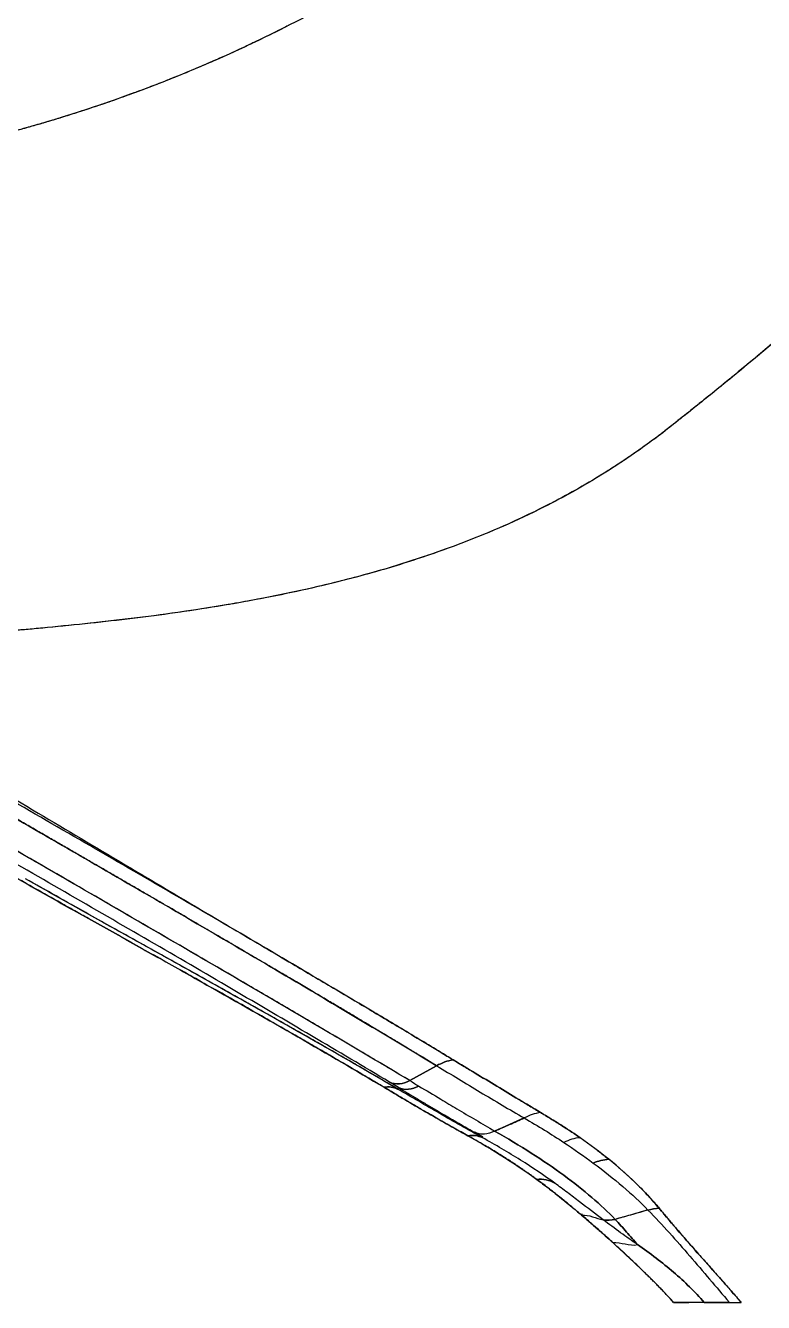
# Model space of a CAD drawing. Extents: x 956 to 1028, y 499 to 635.
# Drawn here: x 1000.68 to 1007.43, y 519.8 to 531.48 of the extents above; entities that cross this region are included whole.
import ezdxf

# ---------------------------------------------------------------- set-up
doc = ezdxf.new("R2010")
doc.units = 0
doc.header["$MEASUREMENT"] = 0
doc.layers.add('1', color=4, linetype='Continuous')

# ---------------------------------------------------------------- blocks, each defined once
blk = doc.blocks.new('2026 SX')
at = {"layer": '1', "color": 3}
for p, q in [((48.3, 9.602), (48.546, 9.738)), ((48.546, 9.738), (48.3, 9.602)), ((48.197, 9.538), (48.115, 9.588)), ((48.189, 9.525), (48.197, 9.538)), ((48.197, 9.538), (48.189, 9.525)), ((48.966, 9.088), (48.962, 9.081)), ((49.858, 8.383), (49.879, 8.381)), ((50.713, 7.574), (50.853, 7.574))]:
    blk.add_line(p, q, dxfattribs=at)
at = {"layer": '1', "color": 3, "flags": 128}
for points in [[(48.197, 9.538), (48.156, 9.563), (48.115, 9.588)], [(48.962, 9.081), (48.964, 9.085), (48.966, 9.088)]]:
    blk.add_lwpolyline(points, dxfattribs=at)
at = {"layer": '1', "color": 3}
for points, knots in [([(58.457, 29.596), (58.411, 29.079), (58.364, 28.561), (58.295, 27.784), (58.271, 27.525), (58.237, 27.137), (58.225, 27.007), (58.2, 26.748), (58.186, 26.619), (58.144, 26.23), (58.111, 25.972), (58.035, 25.455), (57.991, 25.196), (57.889, 24.681), (57.831, 24.425), (57.696, 23.915), (57.619, 23.661), (57.443, 23.16), (57.343, 22.913), (57.175, 22.549), (57.115, 22.429), (56.99, 22.192), (56.923, 22.076), (56.819, 21.903), (56.783, 21.846), (56.71, 21.733), (56.673, 21.677), (56.596, 21.566), (56.557, 21.511), (56.477, 21.403), (56.436, 21.349), (56.353, 21.243), (56.311, 21.19), (56.227, 21.084), (56.185, 21.031), (56.058, 20.874), (55.972, 20.769), (55.199, 19.831), (54.471, 19.029), (52.94, 17.499), (52.139, 16.77), (51.2, 15.996), (51.095, 15.911), (50.938, 15.784), (50.885, 15.742), (50.779, 15.658), (50.726, 15.616), (50.62, 15.532), (50.566, 15.491), (50.457, 15.411), (50.402, 15.372), (50.236, 15.257), (50.123, 15.184), (49.778, 14.974), (49.54, 14.849), (49.054, 14.624), (48.807, 14.524), (48.305, 14.348), (48.052, 14.271), (47.541, 14.135), (47.284, 14.077), (46.768, 13.975), (46.51, 13.932), (45.992, 13.855), (45.733, 13.823), (45.344, 13.78), (45.214, 13.767), (44.955, 13.742), (44.825, 13.73), (44.436, 13.695), (44.177, 13.672), (43.399, 13.602), (42.88, 13.556), (42.362, 13.509)], [0, 0, 0, 0, 0.0625, 0.0625, 0.09375, 0.09375, 0.109375, 0.109375, 0.125, 0.125, 0.15625, 0.15625, 0.1875, 0.1875, 0.21875, 0.21875, 0.25, 0.25, 0.28125, 0.28125, 0.296875, 0.296875, 0.3125, 0.3125, 0.320313, 0.320313, 0.328125, 0.328125, 0.335938, 0.335938, 0.34375, 0.34375, 0.351563, 0.351563, 0.359375, 0.359375, 0.375, 0.375, 0.5, 0.5, 0.625, 0.625, 0.640625, 0.640625, 0.648438, 0.648438, 0.65625, 0.65625, 0.664063, 0.664063, 0.671875, 0.671875, 0.6875, 0.6875, 0.71875, 0.71875, 0.75, 0.75, 0.78125, 0.78125, 0.8125, 0.8125, 0.84375, 0.84375, 0.875, 0.875, 0.890625, 0.890625, 0.90625, 0.90625, 0.9375, 0.9375, 1, 1, 1, 1]), ([(58.457, 29.596), (58.437, 29.375), (58.418, 29.155), (58.388, 28.822), (58.378, 28.71), (58.363, 28.543), (58.358, 28.487), (58.347, 28.374), (58.342, 28.318), (58.317, 28.036), (58.297, 27.814), (58.275, 27.562), (58.27, 27.513), (58.264, 27.442), (58.262, 27.419), (58.258, 27.372), (58.253, 27.324), (58.248, 27.268), (58.244, 27.222), (58.243, 27.206), (58.24, 27.172), (58.238, 27.154), (58.23, 27.061), (58.222, 26.974), (58.209, 26.841), (58.204, 26.796), (58.195, 26.706), (58.182, 26.572), (58.167, 26.439), (58.136, 26.172), (58.113, 25.996), (58.039, 25.469), (57.98, 25.123), (57.837, 24.444), (57.754, 24.112), (57.556, 23.465), (57.442, 23.15), (57.244, 22.695), (57.174, 22.546), (57.023, 22.253), (56.943, 22.109), (56.817, 21.9), (56.774, 21.831), (56.706, 21.728), (56.684, 21.693), (56.637, 21.625), (56.613, 21.59), (56.565, 21.523), (56.541, 21.49), (56.506, 21.442), (56.495, 21.427), (56.476, 21.402), (56.47, 21.394), (56.456, 21.376), (56.449, 21.366), (56.434, 21.347), (56.427, 21.338), (56.414, 21.321), (56.408, 21.314), (56.398, 21.301), (56.394, 21.295), (56.387, 21.286), (56.384, 21.283), (56.37, 21.264), (56.358, 21.249), (56.3, 21.176), (56.253, 21.116), (56.158, 20.998), (56.111, 20.939), (55.969, 20.765), (55.875, 20.65), (55.402, 20.083), (55.026, 19.655), (54.282, 18.849), (53.915, 18.47), (53.196, 17.76), (52.844, 17.428), (52.16, 16.808), (51.828, 16.52), (51.428, 16.185), (51.349, 16.119), (51.231, 16.022), (51.192, 15.99), (51.114, 15.926), (51.074, 15.894), (50.957, 15.8), (50.88, 15.738), (50.799, 15.674), (50.79, 15.667), (50.773, 15.653), (50.764, 15.646), (50.746, 15.632), (50.737, 15.625), (50.718, 15.61), (50.708, 15.602), (50.685, 15.583), (50.671, 15.573), (50.641, 15.549), (50.624, 15.536), (50.588, 15.508), (50.569, 15.494), (50.53, 15.465), (50.51, 15.45), (50.45, 15.406), (50.409, 15.377), (50.327, 15.32), (50.287, 15.292), (50.165, 15.211), (50.083, 15.159), (49.838, 15.011), (49.673, 14.921), (49.178, 14.673), (48.848, 14.537), (48.357, 14.367), (48.194, 14.315), (47.871, 14.222), (47.711, 14.18), (47.394, 14.103), (47.237, 14.069), (46.926, 14.006), (46.773, 13.978), (46.472, 13.927), (46.324, 13.904), (46.034, 13.862), (45.892, 13.844), (45.681, 13.818), (45.611, 13.81), (45.506, 13.798), (45.471, 13.794), (45.401, 13.786), (45.366, 13.783), (45.192, 13.765), (45.059, 13.751), (44.917, 13.738), (44.89, 13.736), (44.84, 13.731), (44.816, 13.729), (44.772, 13.725), (44.75, 13.723), (44.71, 13.72), (44.69, 13.718), (44.592, 13.709), (44.52, 13.703), (44.383, 13.69), (44.317, 13.685), (44.189, 13.673), (44.127, 13.667), (43.942, 13.651), (43.825, 13.64), (43.603, 13.621), (43.499, 13.612), (43.206, 13.587), (43.037, 13.573), (42.612, 13.538), (42.436, 13.523), (42.367, 13.517)], [0, 0, 0, 0, 0.015625, 0.015625, 0.023437, 0.023437, 0.027344, 0.027344, 0.03125, 0.03125, 0.046875, 0.046875, 0.050781, 0.050781, 0.052734, 0.052734, 0.054687, 0.056641, 0.056641, 0.057617, 0.057617, 0.058594, 0.058594, 0.0625, 0.0625, 0.064453, 0.064453, 0.066406, 0.070312, 0.070312, 0.078125, 0.078125, 0.09375, 0.09375, 0.109375, 0.109375, 0.125, 0.125, 0.132812, 0.132812, 0.140625, 0.140625, 0.144531, 0.144531, 0.146484, 0.146484, 0.148437, 0.148437, 0.150391, 0.150391, 0.151367, 0.151367, 0.151855, 0.151855, 0.152344, 0.152344, 0.152832, 0.152832, 0.15332, 0.15332, 0.153809, 0.153809, 0.154297, 0.154297, 0.15625, 0.15625, 0.164062, 0.164062, 0.171875, 0.171875, 0.1875, 0.1875, 0.25, 0.25, 0.3125, 0.3125, 0.375, 0.375, 0.4375, 0.4375, 0.453125, 0.453125, 0.460938, 0.460938, 0.46875, 0.46875, 0.484375, 0.484375, 0.486328, 0.486328, 0.488281, 0.488281, 0.490234, 0.490234, 0.492188, 0.492188, 0.494141, 0.494141, 0.496094, 0.496094, 0.498047, 0.498047, 0.5, 0.5, 0.503906, 0.503906, 0.507813, 0.507813, 0.515625, 0.515625, 0.53125, 0.53125, 0.5625, 0.5625, 0.578125, 0.578125, 0.59375, 0.59375, 0.609375, 0.609375, 0.625, 0.625, 0.640625, 0.640625, 0.65625, 0.65625, 0.664063, 0.664063, 0.667969, 0.667969, 0.671875, 0.671875, 0.6875, 0.6875, 0.691406, 0.691406, 0.695313, 0.695313, 0.699219, 0.699219, 0.703125, 0.703125, 0.71875, 0.71875, 0.734375, 0.734375, 0.75, 0.75, 0.78125, 0.78125, 0.8125, 0.8125, 0.875, 0.875, 1, 1, 1, 1]), ([(53.304, 26.109), (53.294, 26.083), (53.276, 26.037), (53.252, 25.973), (53.224, 25.902), (53.192, 25.821), (53.141, 25.694), (53.074, 25.536), (52.909, 25.159), (52.596, 24.517), (52.175, 23.798), (51.707, 23.105), (51.255, 22.512), (50.703, 21.879), (50.109, 21.285), (49.479, 20.731), (48.813, 20.222), (48.117, 19.76), (47.394, 19.346), (46.652, 18.981), (45.889, 18.666), (45.308, 18.467), (44.916, 18.349), (44.72, 18.294), (44.524, 18.241), (44.327, 18.191), (44.13, 18.144), (43.932, 18.1), (43.772, 18.068), (43.64, 18.042), (43.574, 18.029), (43.536, 18.022)], [0, 0, 0, 0, 0.00625, 0.011458, 0.015623, 0.023628, 0.031245, 0.046868, 0.062491, 0.124969, 0.208279, 0.249974, 0.312515, 0.375047, 0.437556, 0.500048, 0.562407, 0.625052, 0.68743, 0.750033, 0.812245, 0.875016, 0.890558, 0.906262, 0.921946, 0.937509, 0.953132, 0.968754, 0.984376, 0.991107, 1, 1, 1, 1]), ([(47.191, 19.25), (47.173, 19.241), (47.131, 19.22), (47.061, 19.185), (46.976, 19.143), (46.876, 19.095), (46.727, 19.025), (46.544, 18.942), (46.33, 18.85), (46.166, 18.783), (46.02, 18.725), (45.915, 18.685), (45.817, 18.648), (45.749, 18.623), (45.691, 18.602), (45.628, 18.579), (45.566, 18.557), (45.507, 18.537), (45.471, 18.525), (45.454, 18.519)], [0, 0, 0, 0, 0.032374, 0.07356, 0.123557, 0.182365, 0.249984, 0.384997, 0.499989, 0.620427, 0.666618, 0.75008, 0.801249, 0.833136, 0.865626, 0.900593, 0.938774, 0.97191, 1, 1, 1, 1]), ([(45.454, 18.519), (45.432, 18.512), (45.387, 18.497), (45.319, 18.474), (45.252, 18.453), (45.184, 18.431), (45.116, 18.41), (45.049, 18.389), (44.981, 18.369), (44.913, 18.349), (44.845, 18.329), (44.777, 18.31), (44.709, 18.291), (44.641, 18.272), (44.555, 18.249), (44.383, 18.204), (44.196, 18.159), (44.012, 18.118), (43.899, 18.093), (43.786, 18.07), (43.711, 18.055), (43.674, 18.048)], [0, 0, 0, 0, 0.03828, 0.07656, 0.11484, 0.153121, 0.191401, 0.229682, 0.267962, 0.306243, 0.344523, 0.382803, 0.421082, 0.459361, 0.497639, 0.566193, 0.748843, 0.81163, 0.874418, 0.937208, 1, 1, 1, 1]), ([(48.546, 9.738), (48.543, 9.74), (48.538, 9.743), (48.529, 9.748), (48.519, 9.754), (48.508, 9.761), (48.495, 9.769), (48.48, 9.778), (48.464, 9.788), (48.447, 9.798), (48.428, 9.809), (48.408, 9.822), (48.386, 9.835), (48.363, 9.849), (48.338, 9.864), (48.312, 9.879), (48.285, 9.896), (48.256, 9.913), (48.225, 9.932), (48.193, 9.951), (48.16, 9.971), (48.125, 9.992), (48.088, 10.014), (48.05, 10.037), (48.01, 10.06), (47.969, 10.085), (47.927, 10.11), (47.883, 10.137), (47.837, 10.164), (47.79, 10.192), (47.741, 10.221), (47.691, 10.251), (47.639, 10.282), (47.585, 10.314), (47.53, 10.346), (47.473, 10.38), (47.415, 10.414), (47.355, 10.45), (47.294, 10.486), (47.231, 10.523), (47.166, 10.562), (47.099, 10.601), (47.031, 10.641), (46.962, 10.682), (46.89, 10.724), (46.817, 10.767), (46.742, 10.811), (46.666, 10.856), (46.587, 10.902), (46.507, 10.948), (46.426, 10.996), (46.342, 11.045), (46.257, 11.095), (46.17, 11.146), (46.081, 11.198), (45.99, 11.25), (45.897, 11.304), (45.803, 11.359), (45.706, 11.415), (45.608, 11.472), (45.508, 11.53), (45.406, 11.589), (45.302, 11.649), (45.196, 11.711), (45.088, 11.773), (44.979, 11.836), (44.867, 11.901), (44.753, 11.967), (44.637, 12.034), (44.52, 12.102), (44.4, 12.171), (44.278, 12.242), (44.155, 12.313), (44.029, 12.386), (43.901, 12.46), (43.772, 12.536), (43.64, 12.613), (43.506, 12.691), (43.37, 12.77), (43.232, 12.851), (43.092, 12.933), (42.95, 13.017), (42.805, 13.102), (42.658, 13.189), (42.509, 13.277), (42.357, 13.366), (42.255, 13.427), (42.204, 13.457)], [0, 0, 0, 0, 0.001269, 0.002788, 0.004556, 0.006575, 0.008843, 0.011362, 0.01413, 0.017148, 0.020416, 0.023934, 0.027702, 0.03172, 0.035988, 0.040505, 0.045273, 0.05029, 0.055557, 0.061075, 0.066842, 0.072859, 0.079126, 0.085642, 0.092409, 0.099426, 0.106692, 0.114209, 0.121975, 0.129991, 0.138257, 0.146773, 0.155539, 0.164555, 0.17382, 0.183336, 0.193102, 0.203117, 0.213382, 0.223897, 0.234663, 0.245678, 0.256942, 0.268457, 0.280222, 0.292237, 0.304501, 0.317015, 0.32978, 0.342794, 0.356058, 0.369572, 0.383336, 0.39735, 0.411614, 0.426127, 0.440891, 0.455904, 0.471167, 0.486681, 0.502444, 0.518457, 0.53472, 0.551233, 0.567995, 0.585008, 0.60227, 0.619783, 0.637545, 0.655557, 0.673819, 0.692331, 0.711093, 0.730105, 0.749367, 0.768879, 0.78864, 0.808651, 0.828913, 0.849424, 0.870185, 0.891196, 0.912457, 0.933968, 0.955729, 0.977739, 1, 1, 1, 1]), ([(42.204, 13.457), (42.348, 13.372), (42.492, 13.287), (42.777, 13.119), (42.919, 13.035), (43.342, 12.787), (43.621, 12.624), (44.451, 12.141), (44.994, 11.828), (45.789, 11.367), (46.051, 11.215), (46.567, 10.914), (46.822, 10.764), (47.326, 10.468), (47.574, 10.32), (48.065, 10.028), (48.308, 9.883), (48.546, 9.738)], [0, 0, 0, 0, 0.0625, 0.0625, 0.125, 0.125, 0.25, 0.25, 0.5, 0.5, 0.625, 0.625, 0.75, 0.75, 0.875, 0.875, 1, 1, 1, 1]), ([(48.697, 9.792), (48.578, 9.864), (48.458, 9.937), (48.216, 10.082), (48.094, 10.155), (47.726, 10.374), (47.478, 10.521), (46.975, 10.818), (46.72, 10.968), (46.204, 11.269), (45.943, 11.421), (45.149, 11.881), (44.606, 12.194), (43.777, 12.677), (43.498, 12.84), (43.076, 13.088), (42.934, 13.171), (42.649, 13.339), (42.506, 13.424), (42.362, 13.509)], [0, 0, 0, 0, 0.0625, 0.0625, 0.125, 0.125, 0.25, 0.25, 0.375, 0.375, 0.5, 0.5, 0.75, 0.75, 0.875, 0.875, 0.9375, 0.9375, 1, 1, 1, 1]), ([(42.367, 13.517), (42.394, 13.502), (42.45, 13.472), (42.535, 13.425), (42.624, 13.375), (42.716, 13.324), (42.811, 13.27), (42.91, 13.215), (43.011, 13.157), (43.116, 13.097), (43.321, 12.979), (43.637, 12.796), (44.2, 12.466), (44.89, 12.056), (45.601, 11.633), (46.204, 11.275), (46.719, 10.97), (47.122, 10.732), (47.416, 10.558), (47.606, 10.446), (47.791, 10.336), (47.978, 10.224), (48.158, 10.117), (48.322, 10.019), (48.462, 9.935), (48.582, 9.862), (48.659, 9.815), (48.697, 9.792)], [0, 0, 0, 0, 0.011801, 0.024123, 0.036965, 0.050328, 0.064213, 0.07862, 0.09355, 0.109003, 0.12498, 0.184248, 0.249988, 0.378559, 0.499974, 0.582617, 0.665967, 0.749981, 0.781352, 0.812486, 0.845334, 0.87499, 0.907561, 0.937495, 0.959232, 0.980067, 1, 1, 1, 1]), ([(48.115, 9.588), (47.881, 9.728), (47.643, 9.869), (47.161, 10.153), (46.917, 10.297), (46.423, 10.586), (46.172, 10.732), (45.665, 11.027), (45.407, 11.176), (44.626, 11.628), (44.091, 11.936), (43.273, 12.413), (42.998, 12.575), (42.442, 12.904), (42.161, 13.071), (41.876, 13.242)], [0, 0, 0, 0, 0.125, 0.125, 0.25, 0.25, 0.375, 0.375, 0.5, 0.5, 0.75, 0.75, 0.875, 0.875, 1, 1, 1, 1]), ([(48.3, 9.602), (48.061, 9.745), (47.818, 9.889), (47.326, 10.179), (47.077, 10.325), (46.573, 10.62), (46.319, 10.768), (45.802, 11.068), (45.541, 11.22), (44.748, 11.679), (44.207, 11.991), (43.381, 12.474), (43.104, 12.638), (42.684, 12.887), (42.544, 12.971), (42.261, 13.14), (42.119, 13.226), (41.976, 13.312)], [0, 0, 0, 0, 0.125, 0.125, 0.25, 0.25, 0.375, 0.375, 0.5, 0.5, 0.75, 0.75, 0.875, 0.875, 0.9375, 0.9375, 1, 1, 1, 1]), ([(48.3, 9.602), (48.272, 9.618), (48.212, 9.654), (48.122, 9.708), (48.03, 9.763), (47.909, 9.835), (47.756, 9.925), (47.511, 10.07), (47.202, 10.252), (46.697, 10.548), (46.06, 10.919), (45.268, 11.378), (44.469, 11.84), (43.777, 12.242), (43.233, 12.562), (42.907, 12.755), (42.637, 12.916), (42.454, 13.025), (42.289, 13.124), (42.18, 13.189), (42.081, 13.248), (42.009, 13.291), (41.976, 13.312)], [0, 0, 0, 0, 0.014413, 0.03125, 0.046872, 0.0625, 0.09375, 0.125, 0.1875, 0.25, 0.376878, 0.5, 0.628703, 0.75, 0.816941, 0.875, 0.896008, 0.9375, 0.956414, 0.96875, 0.985359, 1, 1, 1, 1]), ([(48.065, 9.541), (48.042, 9.555), (47.995, 9.583), (47.925, 9.624), (47.854, 9.666), (47.783, 9.708), (47.712, 9.75), (47.64, 9.791), (47.568, 9.833), (47.496, 9.876), (47.423, 9.918), (47.35, 9.96), (47.234, 10.027), (47.073, 10.119), (46.868, 10.237), (46.659, 10.356), (46.449, 10.474), (46.235, 10.595), (45.947, 10.756), (45.654, 10.92), (45.393, 11.066), (45.246, 11.149), (45.093, 11.235), (44.914, 11.335), (44.768, 11.418), (44.701, 11.456)], [0, 0, 0, 0, 0.022726, 0.045453, 0.068181, 0.09091, 0.113638, 0.136367, 0.159096, 0.181824, 0.204551, 0.227277, 0.250003, 0.312025, 0.375001, 0.436516, 0.499999, 0.560549, 0.624999, 0.75, 0.812501, 0.847992, 0.875001, 0.94303, 1, 1, 1, 1]), ([(44.701, 11.456), (44.847, 11.373), (44.994, 11.29), (45.288, 11.125), (45.435, 11.043), (45.727, 10.88), (45.872, 10.798), (46.161, 10.636), (46.304, 10.556), (46.729, 10.316), (47.006, 10.158), (47.546, 9.847), (47.809, 9.693), (48.065, 9.541)], [0, 0, 0, 0, 0.125, 0.125, 0.25, 0.25, 0.375, 0.375, 0.5, 0.5, 0.75, 0.75, 1, 1, 1, 1]), ([(48.189, 9.525), (48.168, 9.538), (48.125, 9.563), (48.06, 9.601), (47.995, 9.639), (47.929, 9.677), (47.863, 9.715), (47.797, 9.754), (47.734, 9.79), (47.635, 9.847), (47.52, 9.913), (47.384, 9.991), (47.149, 10.124), (46.794, 10.324), (46.349, 10.573), (45.937, 10.803), (45.615, 10.982), (45.23, 11.197), (44.972, 11.343), (44.786, 11.448)], [0, 0, 0, 0, 0.020577, 0.041154, 0.061732, 0.082309, 0.102886, 0.123464, 0.144041, 0.161994, 0.215007, 0.249942, 0.28583, 0.427157, 0.566863, 0.673633, 0.780404, 0.841611, 1, 1, 1, 1]), ([(48.189, 9.525), (47.928, 9.679), (47.66, 9.833), (47.109, 10.147), (46.828, 10.305), (46.397, 10.546), (46.253, 10.627), (45.961, 10.789), (45.815, 10.871), (45.521, 11.035), (45.374, 11.117), (45.079, 11.282), (44.932, 11.365), (44.786, 11.448)], [0, 0, 0, 0, 0.25, 0.25, 0.5, 0.5, 0.625, 0.625, 0.75, 0.75, 0.875, 0.875, 1, 1, 1, 1]), ([(48.546, 9.738), (48.612, 9.698), (48.679, 9.657), (48.812, 9.577), (48.878, 9.537), (49.011, 9.457), (49.078, 9.417), (49.212, 9.338), (49.279, 9.299), (49.347, 9.26)], [0, 0, 0, 0, 0.25, 0.25, 0.5, 0.5, 0.75, 0.75, 1, 1, 1, 1]), ([(48.697, 9.792), (48.711, 9.784), (48.744, 9.764), (48.811, 9.723), (48.931, 9.651), (49.098, 9.55), (49.263, 9.45), (49.379, 9.38), (49.446, 9.34), (49.479, 9.32), (49.495, 9.31)], [0, 0, 0, 0, 0.05027, 0.125, 0.25, 0.5, 0.75, 0.875, 0.938763, 1, 1, 1, 1]), ([(49.495, 9.31), (49.429, 9.35), (49.362, 9.39), (49.23, 9.47), (49.164, 9.51), (49.031, 9.59), (48.965, 9.631), (48.831, 9.711), (48.764, 9.752), (48.697, 9.792)], [0, 0, 0, 0, 0.25, 0.25, 0.5, 0.5, 0.75, 0.75, 1, 1, 1, 1]), ([(48.115, 9.588), (48.143, 9.575), (48.174, 9.57), (48.237, 9.575), (48.27, 9.585), (48.3, 9.602)], [0, 0, 0, 0, 0.5, 0.5, 1, 1, 1, 1]), ([(48.3, 9.602), (48.27, 9.585), (48.237, 9.575), (48.174, 9.57), (48.143, 9.575), (48.115, 9.588)], [0, 0, 0, 0, 0.5, 0.5, 1, 1, 1, 1]), ([(48.832, 9.097), (48.811, 9.109), (48.769, 9.132), (48.705, 9.168), (48.641, 9.204), (48.576, 9.241), (48.511, 9.279), (48.437, 9.321), (48.351, 9.371), (48.257, 9.427), (48.173, 9.477), (48.11, 9.514), (48.078, 9.533), (48.065, 9.541)], [0, 0, 0, 0, 0.079834, 0.16107, 0.243707, 0.327742, 0.413174, 0.500002, 0.616607, 0.750001, 0.875001, 0.946277, 1, 1, 1, 1]), ([(48.065, 9.541), (48.128, 9.504), (48.191, 9.466), (48.318, 9.391), (48.381, 9.354), (48.572, 9.243), (48.701, 9.17), (48.832, 9.097)], [0, 0, 0, 0, 0.25, 0.25, 0.5, 0.5, 1, 1, 1, 1]), ([(48.962, 9.081), (48.831, 9.153), (48.702, 9.227), (48.51, 9.338), (48.446, 9.375), (48.318, 9.45), (48.254, 9.488), (48.189, 9.525)], [0, 0, 0, 0, 0.5, 0.5, 0.75, 0.75, 1, 1, 1, 1]), ([(48.962, 9.081), (48.831, 9.153), (48.702, 9.227), (48.51, 9.338), (48.446, 9.375), (48.318, 9.45), (48.254, 9.488), (48.189, 9.525)], [0, 0, 0, 0, 0.5, 0.5, 0.75, 0.75, 1, 1, 1, 1]), ([(48.197, 9.538), (48.225, 9.525), (48.257, 9.52), (48.32, 9.525), (48.353, 9.535), (48.383, 9.552)], [0, 0, 0, 0, 0.5, 0.5, 1, 1, 1, 1]), ([(48.383, 9.552), (48.353, 9.535), (48.32, 9.525), (48.257, 9.52), (48.225, 9.525), (48.197, 9.538)], [0, 0, 0, 0, 0.5, 0.5, 1, 1, 1, 1]), ([(48.197, 9.538), (48.255, 9.503), (48.342, 9.451), (48.458, 9.382), (48.555, 9.324), (48.661, 9.262), (48.777, 9.195), (48.854, 9.151), (48.892, 9.13)], [0, 0, 0, 0, 0.250001, 0.377892, 0.5, 0.67029, 0.836958, 1, 1, 1, 1]), ([(48.383, 9.552), (48.45, 9.512), (48.567, 9.442), (48.74, 9.339), (48.904, 9.242), (49.019, 9.174), (49.077, 9.14)], [0, 0, 0, 0, 0.288071, 0.5, 0.74751, 1, 1, 1, 1]), ([(49.077, 9.14), (49.122, 9.16), (49.212, 9.2), (49.302, 9.24), (49.347, 9.26)], [0, 0, 0, 0, 0.5, 1, 1, 1, 1]), ([(49.347, 9.26), (49.41, 9.223), (49.473, 9.186), (49.593, 9.112), (49.651, 9.075), (49.708, 9.037)], [0, 0, 0, 0, 0.5, 0.5, 1, 1, 1, 1]), ([(49.347, 9.26), (49.41, 9.223), (49.473, 9.186), (49.593, 9.112), (49.651, 9.075), (49.708, 9.037)], [0, 0, 0, 0, 0.5, 0.5, 1, 1, 1, 1]), ([(49.495, 9.31), (49.506, 9.304), (49.526, 9.292), (49.558, 9.273), (49.593, 9.251), (49.635, 9.225), (49.682, 9.196), (49.728, 9.166), (49.773, 9.137), (49.815, 9.109), (49.843, 9.09), (49.857, 9.08)], [0, 0, 0, 0, 0.080258, 0.163599, 0.250001, 0.366182, 0.500001, 0.638858, 0.75, 0.875995, 1, 1, 1, 1]), ([(49.857, 9.08), (49.829, 9.1), (49.8, 9.119), (49.742, 9.158), (49.712, 9.177), (49.621, 9.234), (49.559, 9.272), (49.495, 9.31)], [0, 0, 0, 0, 0.25, 0.25, 0.5, 0.5, 1, 1, 1, 1]), ([(49.075, 9.141), (49.045, 9.124), (49.013, 9.115), (48.966, 9.112), (48.951, 9.112), (48.928, 9.117), (48.921, 9.118), (48.906, 9.123), (48.899, 9.126), (48.892, 9.129)], [0, 0, 0, 0, 0.5, 0.5, 0.75, 0.75, 0.875, 0.875, 1, 1, 1, 1]), ([(49.076, 9.14), (49.046, 9.124), (49.014, 9.115), (48.951, 9.111), (48.92, 9.117), (48.892, 9.13)], [0, 0, 0, 0, 0.5, 0.5, 1, 1, 1, 1]), ([(48.966, 9.088), (48.954, 9.095), (48.93, 9.108), (48.906, 9.122), (48.894, 9.129)], [0, 0, 0, 0, 0.49832, 1, 1, 1, 1]), ([(50.177, 8.333), (50.051, 8.465), (49.893, 8.601), (49.523, 8.872), (49.311, 9.007), (49.076, 9.14)], [0, 0, 0, 0, 0.5, 0.5, 1, 1, 1, 1]), ([(49.076, 9.14), (49.311, 9.007), (49.523, 8.872), (49.893, 8.601), (50.051, 8.465), (50.177, 8.333)], [0, 0, 0, 0, 0.5, 0.5, 1, 1, 1, 1]), ([(49.461, 8.699), (49.452, 8.705), (49.434, 8.719), (49.405, 8.739), (49.377, 8.759), (49.348, 8.779), (49.318, 8.799), (49.289, 8.82), (49.258, 8.84), (49.228, 8.86), (49.197, 8.88), (49.158, 8.904), (49.112, 8.933), (49.058, 8.967), (49.002, 9), (48.946, 9.032), (48.89, 9.065), (48.851, 9.086), (48.832, 9.097)], [0, 0, 0, 0, 0.049806, 0.099653, 0.149542, 0.199473, 0.249447, 0.299465, 0.349529, 0.399638, 0.449794, 0.499998, 0.584289, 0.668191, 0.751709, 0.834848, 0.91761, 1, 1, 1, 1]), ([(48.832, 9.097), (48.949, 9.032), (49.06, 8.966), (49.27, 8.833), (49.369, 8.766), (49.461, 8.699)], [0, 0, 0, 0, 0.5, 0.5, 1, 1, 1, 1]), ([(49.627, 8.663), (49.528, 8.735), (49.424, 8.805), (49.202, 8.945), (49.086, 9.013), (48.962, 9.081)], [0, 0, 0, 0, 0.5, 0.5, 1, 1, 1, 1]), ([(49.627, 8.663), (49.528, 8.735), (49.424, 8.805), (49.202, 8.945), (49.086, 9.013), (48.962, 9.081)], [0, 0, 0, 0, 0.5, 0.5, 1, 1, 1, 1]), ([(49.857, 9.08), (49.865, 9.075), (49.881, 9.064), (49.904, 9.047), (49.927, 9.031), (49.949, 9.015), (49.971, 8.998), (50, 8.977), (50.036, 8.949), (50.078, 8.916), (50.105, 8.894), (50.119, 8.883)], [0, 0, 0, 0, 0.084403, 0.168364, 0.251894, 0.335004, 0.417704, 0.500001, 0.666512, 0.833166, 1, 1, 1, 1]), ([(50.119, 8.883), (50.127, 8.877), (50.144, 8.863), (50.168, 8.843), (50.193, 8.822), (50.216, 8.802), (50.24, 8.782), (50.263, 8.761), (50.285, 8.741), (50.308, 8.721), (50.329, 8.7), (50.351, 8.68), (50.384, 8.648), (50.429, 8.603), (50.477, 8.553), (50.517, 8.509), (50.55, 8.472), (50.571, 8.447), (50.581, 8.434)], [0, 0, 0, 0, 0.045835, 0.09159, 0.137265, 0.182864, 0.228387, 0.273835, 0.31921, 0.364514, 0.409746, 0.454908, 0.500002, 0.626163, 0.75, 0.835095, 0.918427, 1, 1, 1, 1]), ([(50.581, 8.434), (50.55, 8.472), (50.517, 8.51), (50.447, 8.585), (50.41, 8.622), (50.295, 8.735), (50.21, 8.809), (50.119, 8.883)], [0, 0, 0, 0, 0.25, 0.25, 0.5, 0.5, 1, 1, 1, 1]), ([(49.978, 8.848), (50.074, 8.777), (50.164, 8.705), (50.331, 8.562), (50.408, 8.49), (50.478, 8.418)], [0, 0, 0, 0, 0.5, 0.5, 1, 1, 1, 1]), ([(49.978, 8.848), (50.074, 8.777), (50.164, 8.705), (50.331, 8.562), (50.408, 8.49), (50.478, 8.418)], [0, 0, 0, 0, 0.5, 0.5, 1, 1, 1, 1]), ([(49.461, 8.699), (49.491, 8.702), (49.521, 8.701), (49.576, 8.689), (49.603, 8.678), (49.627, 8.663)], [0, 0, 0, 0, 0.5, 0.5, 1, 1, 1, 1]), ([(49.872, 8.371), (49.859, 8.382), (49.832, 8.405), (49.791, 8.439), (49.752, 8.472), (49.713, 8.504), (49.668, 8.54), (49.619, 8.579), (49.565, 8.621), (49.513, 8.661), (49.478, 8.686), (49.461, 8.699)], [0, 0, 0, 0, 0.105111, 0.207667, 0.307667, 0.405112, 0.500001, 0.635795, 0.76439, 0.88579, 1, 1, 1, 1]), ([(49.461, 8.699), (49.497, 8.672), (49.532, 8.646), (49.6, 8.594), (49.633, 8.567), (49.732, 8.488), (49.796, 8.436), (49.858, 8.383)], [0, 0, 0, 0, 0.25, 0.25, 0.5, 0.5, 1, 1, 1, 1]), ([(50.069, 8.329), (49.999, 8.382), (49.927, 8.438), (49.817, 8.521), (49.78, 8.55), (49.704, 8.606), (49.666, 8.634), (49.627, 8.663)], [0, 0, 0, 0, 0.5, 0.5, 0.75, 0.75, 1, 1, 1, 1]), ([(50.069, 8.329), (49.999, 8.382), (49.927, 8.438), (49.817, 8.521), (49.78, 8.55), (49.704, 8.606), (49.666, 8.634), (49.627, 8.663)], [0, 0, 0, 0, 0.5, 0.5, 0.75, 0.75, 1, 1, 1, 1]), ([(50.478, 8.418), (50.451, 8.411), (50.398, 8.395), (50.321, 8.373), (50.248, 8.353), (50.2, 8.34), (50.177, 8.333)], [0, 0, 0, 0, 0.270401, 0.527204, 0.770405, 1, 1, 1, 1]), ([(50.478, 8.418), (50.546, 8.349), (50.611, 8.279), (50.738, 8.138), (50.8, 8.068), (50.983, 7.856), (51.102, 7.715), (51.223, 7.573)], [0, 0, 0, 0, 0.25, 0.25, 0.5, 0.5, 1, 1, 1, 1]), ([(50.478, 8.418), (50.546, 8.349), (50.611, 8.279), (50.738, 8.138), (50.8, 8.068), (50.983, 7.856), (51.102, 7.715), (51.223, 7.573)], [0, 0, 0, 0, 0.25, 0.25, 0.5, 0.5, 1, 1, 1, 1]), ([(50.581, 8.434), (50.59, 8.423), (50.61, 8.399), (50.639, 8.364), (50.67, 8.328), (50.7, 8.291), (50.732, 8.255), (50.783, 8.196), (50.856, 8.111), (50.952, 8.004), (51.049, 7.894), (51.131, 7.802), (51.194, 7.731), (51.241, 7.676), (51.286, 7.625), (51.316, 7.59), (51.331, 7.573)], [0, 0, 0, 0, 0.040269, 0.081098, 0.122486, 0.164433, 0.206938, 0.25, 0.368264, 0.5, 0.625, 0.75, 0.821972, 0.875, 0.940807, 1, 1, 1, 1]), ([(51.331, 7.573), (51.209, 7.716), (51.081, 7.858), (50.826, 8.145), (50.7, 8.289), (50.581, 8.434)], [0, 0, 0, 0, 0.5, 0.5, 1, 1, 1, 1]), ([(50.157, 8.12), (50.144, 8.133), (50.117, 8.157), (50.076, 8.194), (50.035, 8.23), (49.994, 8.266), (49.954, 8.301), (49.913, 8.336), (49.886, 8.359), (49.872, 8.371)], [0, 0, 0, 0, 0.147632, 0.293674, 0.438126, 0.580985, 0.722251, 0.861923, 1, 1, 1, 1]), ([(49.872, 8.371), (49.885, 8.36), (49.91, 8.338), (49.948, 8.306), (49.986, 8.273), (50.024, 8.239), (50.062, 8.206), (50.1, 8.172), (50.132, 8.143), (50.151, 8.126), (50.157, 8.12)], [0, 0, 0, 0, 0.1292626, 0.2597315, 0.3914062, 0.5242859, 0.6583697, 0.7936567, 0.9301459, 1, 1, 1, 1]), ([(50.383, 8.102), (50.331, 8.137), (50.28, 8.173), (50.175, 8.249), (50.122, 8.289), (50.069, 8.329)], [0, 0, 0, 0, 0.5, 0.5, 1, 1, 1, 1]), ([(50.383, 8.102), (50.331, 8.137), (50.28, 8.173), (50.175, 8.249), (50.122, 8.289), (50.069, 8.329)], [0, 0, 0, 0, 0.5, 0.5, 1, 1, 1, 1]), ([(50.383, 8.102), (50.35, 8.14), (50.316, 8.178), (50.249, 8.256), (50.214, 8.294), (50.177, 8.333)], [0, 0, 0, 0, 0.5, 0.5, 1, 1, 1, 1]), ([(50.177, 8.333), (50.214, 8.294), (50.249, 8.256), (50.316, 8.178), (50.35, 8.14), (50.383, 8.102)], [0, 0, 0, 0, 0.5, 0.5, 1, 1, 1, 1]), ([(50.713, 7.574), (50.705, 7.584), (50.687, 7.603), (50.659, 7.632), (50.631, 7.662), (50.603, 7.692), (50.573, 7.722), (50.543, 7.753), (50.511, 7.784), (50.479, 7.816), (50.435, 7.859), (50.377, 7.915), (50.306, 7.983), (50.233, 8.052), (50.182, 8.097), (50.157, 8.12)], [0, 0, 0, 0, 0.052283, 0.105384, 0.159302, 0.214039, 0.269593, 0.325967, 0.383159, 0.44117, 0.5, 0.623565, 0.748087, 0.873567, 1, 1, 1, 1]), ([(50.713, 7.574), (50.629, 7.666), (50.54, 7.757), (50.354, 7.939), (50.257, 8.029), (50.157, 8.12)], [0, 0, 0, 0, 0.5, 0.5, 1, 1, 1, 1]), ([(50.992, 7.574), (50.951, 7.622), (50.906, 7.669), (50.812, 7.761), (50.763, 7.806), (50.609, 7.938), (50.499, 8.022), (50.383, 8.102)], [0, 0, 0, 0, 0.25, 0.25, 0.5, 0.5, 1, 1, 1, 1]), ([(50.383, 8.102), (50.499, 8.022), (50.609, 7.938), (50.763, 7.806), (50.812, 7.761), (50.906, 7.669), (50.951, 7.622), (50.992, 7.574)], [0, 0, 0, 0, 0.5, 0.5, 0.75, 0.75, 1, 1, 1, 1])]:
    blk.add_open_spline(points, degree=3, knots=knots, dxfattribs=at)
for points in [[(48.546, 9.738), (48.594, 9.765), (48.646, 9.784), (48.697, 9.792)], [(48.697, 9.792), (48.646, 9.784), (48.594, 9.765), (48.546, 9.738)], [(48.3, 9.602), (48.328, 9.585), (48.356, 9.568), (48.383, 9.552)], [(48.3, 9.602), (48.328, 9.585), (48.356, 9.568), (48.383, 9.552)], [(48.065, 9.541), (48.109, 9.548), (48.152, 9.542), (48.189, 9.525)], [(48.189, 9.525), (48.152, 9.542), (48.109, 9.548), (48.065, 9.541)], [(49.347, 9.26), (49.256, 9.22), (49.166, 9.18), (49.076, 9.14)], [(49.495, 9.31), (49.445, 9.302), (49.394, 9.285), (49.347, 9.26)], [(49.495, 9.31), (49.445, 9.302), (49.394, 9.285), (49.347, 9.26)], [(48.892, 9.13), (48.917, 9.116), (48.941, 9.102), (48.966, 9.088)], [(48.832, 9.097), (48.877, 9.105), (48.923, 9.099), (48.962, 9.081)], [(48.962, 9.081), (48.923, 9.099), (48.877, 9.105), (48.832, 9.097)], [(49.857, 9.08), (49.807, 9.074), (49.756, 9.06), (49.708, 9.037)], [(49.857, 9.08), (49.807, 9.074), (49.756, 9.06), (49.708, 9.037)], [(49.708, 9.037), (49.803, 8.975), (49.893, 8.911), (49.978, 8.848)], [(49.708, 9.037), (49.803, 8.975), (49.893, 8.911), (49.978, 8.848)], [(50.119, 8.883), (50.038, 8.949), (49.951, 9.015), (49.857, 9.08)], [(50.119, 8.883), (50.071, 8.879), (50.024, 8.867), (49.978, 8.848)], [(49.978, 8.848), (50.024, 8.867), (50.071, 8.879), (50.119, 8.883)], [(49.627, 8.663), (49.579, 8.694), (49.521, 8.706), (49.461, 8.699)], [(50.478, 8.418), (50.378, 8.389), (50.278, 8.361), (50.177, 8.333)], [(50.581, 8.434), (50.546, 8.433), (50.512, 8.427), (50.478, 8.418)], [(50.478, 8.418), (50.512, 8.427), (50.546, 8.433), (50.581, 8.434)], [(49.872, 8.371), (49.868, 8.375), (49.863, 8.379), (49.858, 8.383)], [(49.858, 8.383), (49.863, 8.379), (49.868, 8.375), (49.872, 8.371)], [(49.872, 8.371), (49.941, 8.378), (50.002, 8.341), (50.069, 8.329)], [(49.872, 8.371), (49.941, 8.378), (50.002, 8.341), (50.069, 8.329)], [(50.157, 8.12), (50.065, 8.204), (49.971, 8.287), (49.872, 8.371)], [(49.872, 8.371), (49.971, 8.287), (50.065, 8.204), (50.157, 8.12)], [(50.069, 8.329), (50.104, 8.322), (50.141, 8.323), (50.177, 8.333)], [(50.177, 8.333), (50.141, 8.323), (50.104, 8.322), (50.069, 8.329)], [(50.157, 8.12), (50.234, 8.128), (50.307, 8.086), (50.383, 8.102)], [(50.157, 8.12), (50.234, 8.128), (50.307, 8.086), (50.383, 8.102)], [(50.853, 7.574), (50.806, 7.574), (50.76, 7.574), (50.713, 7.574)], [(50.992, 7.574), (50.945, 7.574), (50.899, 7.574), (50.853, 7.574)], [(50.992, 7.574), (50.946, 7.574), (50.899, 7.574), (50.853, 7.574)], [(50.992, 7.574), (51.069, 7.574), (51.146, 7.573), (51.223, 7.573)], [(51.223, 7.573), (51.146, 7.573), (51.069, 7.574), (50.992, 7.574)], [(51.223, 7.573), (51.239, 7.573), (51.256, 7.573), (51.272, 7.573)], [(51.223, 7.573), (51.239, 7.573), (51.256, 7.573), (51.272, 7.573)], [(51.272, 7.573), (51.292, 7.573), (51.311, 7.573), (51.331, 7.573)], [(51.272, 7.573), (51.292, 7.573), (51.311, 7.573), (51.331, 7.573)]]:
    blk.add_open_spline(points, degree=3, dxfattribs=at)

msp = doc.modelspace()

# ---------------------------------------------------------------- block references
at = {"layer": '1'}
msp.add_blockref('2026 SX', (955.896, 512.227), dxfattribs=at)

doc.saveas('drawing.dxf')
